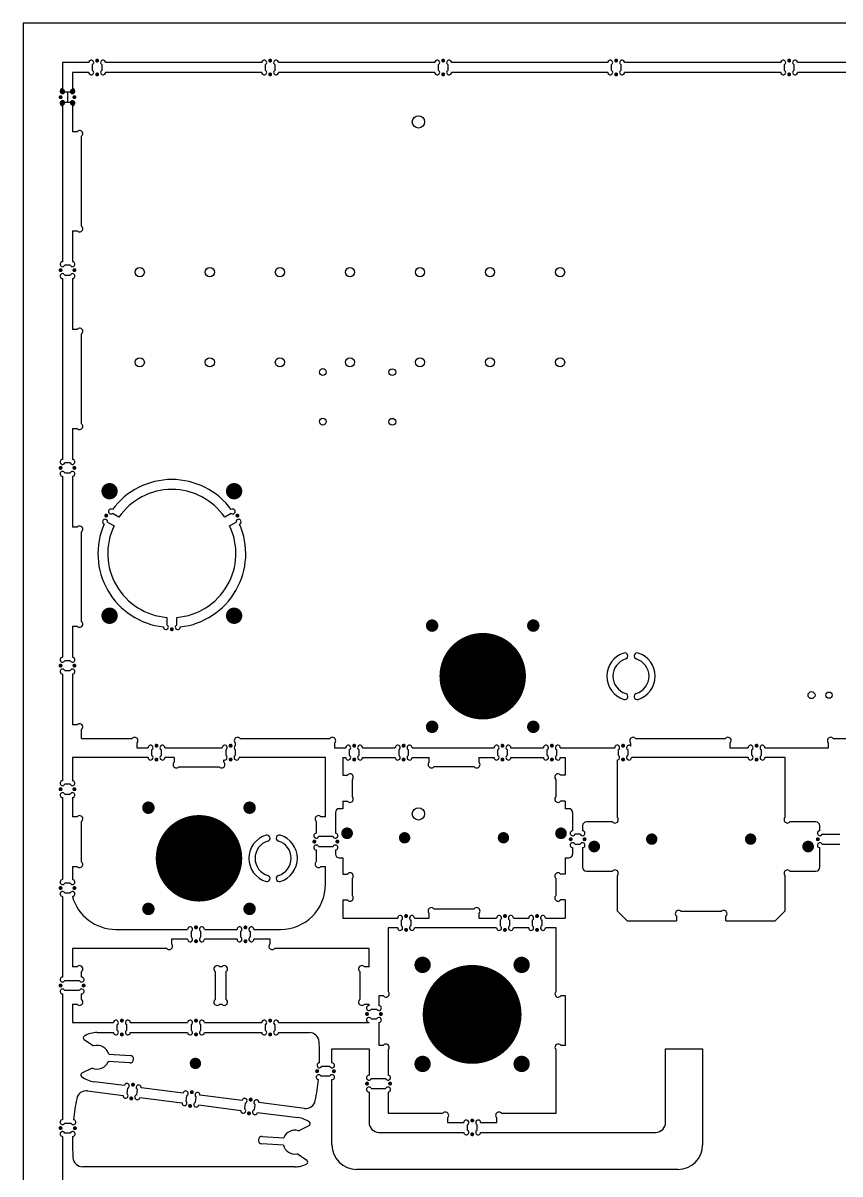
# Model space of a CAD drawing. Extents: x 0 to 18, y 0 to 24.
# Drawn here: x 0 to 8.26, y 12.36 to 24 of the extents above; entities that cross this region are included whole.
import ezdxf

# ---------------------------------------------------------------- set-up
doc = ezdxf.new("R2010")
doc.units = 0
doc.layers.add('20', color=7, linetype='CONTINUOUS')

msp = doc.modelspace()

# ---------------------------------------------------------------- linework, layer by layer
at = {"layer": '20'}
for p, q in [((0, 24), (0, 0)), ((18, 24), (0, 24)), ((0.665, 23.6), (0.4, 23.6)), ((0.4, 23.6), (0.4, 23.335)), ((0.665, 23.6), (0.665, 23.6)), ((0.7, 23.577087), (0.7, 23.522913)), ((0.8, 23.522913), (0.8, 23.577087)), ((2.415, 23.6), (0.835, 23.6)), ((2.415, 23.6), (2.415, 23.6)), ((2.45, 23.577087), (2.45, 23.522913)), ((2.55, 23.522913), (2.55, 23.577087)), ((4.165, 23.6), (2.585, 23.6)), ((4.165, 23.6), (4.165, 23.6)), ((4.2, 23.577087), (4.2, 23.522913)), ((4.3, 23.522913), (4.3, 23.577087)), ((5.915, 23.6), (4.335, 23.6)), ((5.915, 23.6), (5.915, 23.6)), ((5.95, 23.577087), (5.95, 23.522913)), ((6.05, 23.522913), (6.05, 23.577087)), ((7.665, 23.6), (6.085, 23.6)), ((7.665, 23.6), (7.665, 23.6)), ((7.7, 23.577087), (7.7, 23.522913)), ((7.8, 23.522913), (7.8, 23.577087)), ((9.19, 23.6), (7.835, 23.6)), ((0.665, 23.5), (0.5, 23.5)), ((0.5, 23.5), (0.5, 23.335)), ((2.415, 23.5), (0.835, 23.5)), ((0.835, 23.5), (0.835, 23.5)), ((4.165, 23.5), (2.585, 23.5)), ((2.585, 23.5), (2.585, 23.5)), ((5.915, 23.5), (4.335, 23.5)), ((4.335, 23.5), (4.335, 23.5)), ((7.665, 23.5), (6.085, 23.5)), ((6.085, 23.5), (6.085, 23.5)), ((8.8, 23.5), (7.835, 23.5)), ((7.835, 23.5), (7.835, 23.5)), ((0.477087, 23.3), (0.422913, 23.3)), ((0.45, 23.3), (0.45, 23.2)), ((0.5, 23.335), (0.5, 23.335)), ((0.422913, 23.2), (0.477087, 23.2)), ((0.4, 23.165), (0.4, 23.165)), ((0.4, 23.165), (0.4, 21.585)), ((0.5, 23.165), (0.5, 22.901)), ((0.5465, 22.901), (0.5, 22.901)), ((0.593, 21.9455), (0.593, 22.8545)), ((0.5, 21.899), (0.5465, 21.899)), ((0.5, 21.899), (0.5, 21.585)), ((0.477087, 21.55), (0.422913, 21.55)), ((0.5, 21.585), (0.5, 21.585)), ((0.422913, 21.45), (0.477087, 21.45)), ((0.4, 21.415), (0.4, 21.415)), ((0.4, 21.415), (0.4, 19.585)), ((0.5, 21.415), (0.5, 20.901)), ((0.5465, 20.901), (0.5, 20.901)), ((0.593, 19.9455), (0.593, 20.8545)), ((0.5, 19.899), (0.5465, 19.899)), ((0.5, 19.899), (0.5, 19.585)), ((0.5, 19.585), (0.5, 19.585)), ((0.477087, 19.55), (0.422913, 19.55)), ((0.422913, 19.45), (0.477087, 19.45)), ((0.4, 19.415), (0.4, 19.415)), ((0.4, 19.415), (0.4, 17.585)), ((0.5, 19.415), (0.5, 18.901)), ((0.970863, 19.000631), (0.904518, 19.038935)), ((2.106285, 19.038935), (2.03994, 19.000631)), ((0.5465, 18.901), (0.5, 18.901)), ((0.854518, 18.952332), (0.920863, 18.914028)), ((2.08994, 18.914028), (2.156285, 18.952332)), ((2.08994, 18.914028), (2.08994, 18.914028)), ((0.593, 17.9455), (0.593, 18.8545)), ((1.455402, 17.98818), (1.455402, 17.911571)), ((1.555402, 17.911571), (1.555402, 17.98818)), ((0.5, 17.899), (0.5465, 17.899)), ((0.5, 17.899), (0.5, 17.585)), ((0.5, 17.585), (0.5, 17.585)), ((0.477087, 17.55), (0.422913, 17.55)), ((0.4, 17.415), (0.4, 17.415)), ((0.4, 17.415), (0.4, 16.335)), ((0.422913, 17.45), (0.477087, 17.45)), ((0.5, 17.415), (0.5, 16.901)), ((0.5465, 16.901), (0.5, 16.901)), ((0.593, 16.763), (0.593, 16.8545)), ((0.593, 16.763), (1.1045, 16.763)), ((1.151, 16.7165), (1.151, 16.67)), ((1.151, 16.67), (1.265, 16.67)), ((1.265, 16.67), (1.265, 16.67)), ((1.435, 16.67), (2.015, 16.67)), ((2.015, 16.67), (2.015, 16.67)), ((2.149, 16.69245), (2.149, 16.7165)), ((2.1955, 16.763), (3.1045, 16.763)), ((3.151, 16.7165), (3.151, 16.67)), ((3.151, 16.67), (3.265, 16.67)), ((3.265, 16.67), (3.265, 16.67)), ((3.435, 16.67), (3.765, 16.67)), ((3.765, 16.67), (3.765, 16.67)), ((3.935, 16.67), (4.765, 16.67)), ((4.765, 16.67), (4.765, 16.67)), ((4.935, 16.67), (5.265, 16.67)), ((5.265, 16.67), (5.265, 16.67)), ((5.435, 16.67), (5.985, 16.67)), ((5.985, 16.67), (5.985, 16.67)), ((6.149, 16.686248), (6.149, 16.7165)), ((6.1955, 16.763), (7.1045, 16.763)), ((7.151, 16.7165), (7.151, 16.67)), ((7.151, 16.67), (7.335, 16.67)), ((7.335, 16.67), (7.335, 16.67)), ((7.505, 16.67), (8.149, 16.67)), ((8.149, 16.67), (8.149, 16.7165)), ((8.1955, 16.763), (8.707, 16.763)), ((1.265, 16.57), (0.5, 16.57)), ((0.5, 16.57), (0.5, 16.335)), ((1.3, 16.647087), (1.3, 16.592913)), ((1.4, 16.592913), (1.4, 16.647087)), ((1.529, 16.57), (1.435, 16.57)), ((1.435, 16.57), (1.435, 16.57)), ((1.529, 16.57), (1.529, 16.5235)), ((2.031, 16.5235), (2.031, 16.546676)), ((2.05, 16.647087), (2.05, 16.592913)), ((2.15, 16.592913), (2.15, 16.647087)), ((3.06, 16.57), (2.185, 16.57)), ((2.185, 16.57), (2.185, 16.57)), ((3.06, 15.971), (3.06, 16.57)), ((3.235, 16.57), (3.235, 16.3915)), ((3.235, 16.57), (3.265, 16.57)), ((3.3, 16.647087), (3.3, 16.592913)), ((3.4, 16.592913), (3.4, 16.647087)), ((3.435, 16.57), (3.435, 16.57)), ((3.435, 16.57), (3.765, 16.57)), ((3.8, 16.647087), (3.8, 16.592913)), ((3.9, 16.592913), (3.9, 16.647087)), ((3.935, 16.57), (3.935, 16.57)), ((3.935, 16.57), (4.109, 16.57)), ((4.109, 16.5235), (4.109, 16.57)), ((4.611, 16.57), (4.611, 16.5235)), ((4.611, 16.57), (4.765, 16.57)), ((4.8, 16.647087), (4.8, 16.592913)), ((4.9, 16.592913), (4.9, 16.647087)), ((4.935, 16.57), (4.935, 16.57)), ((4.935, 16.57), (5.265, 16.57)), ((5.3, 16.647087), (5.3, 16.592913)), ((5.4, 16.592913), (5.4, 16.647087)), ((5.435, 16.57), (5.435, 16.57)), ((5.435, 16.57), (5.485, 16.57)), ((5.485, 16.57), (5.485, 16.3915)), ((6.01, 16.545), (6.01, 15.9655)), ((6.02, 16.647087), (6.02, 16.592913)), ((6.12, 16.592913), (6.12, 16.647087)), ((7.335, 16.57), (6.155, 16.57)), ((6.155, 16.57), (6.155, 16.57)), ((7.37, 16.647087), (7.37, 16.592913)), ((7.47, 16.592913), (7.47, 16.647087)), ((7.71, 16.57), (7.505, 16.57)), ((7.505, 16.57), (7.505, 16.57)), ((7.71, 15.9655), (7.71, 16.57)), ((1.5755, 16.477), (1.9845, 16.477)), ((4.5645, 16.477), (4.1555, 16.477)), ((0.477087, 16.3), (0.422913, 16.3)), ((0.5, 16.335), (0.5, 16.335)), ((3.235, 16.3915), (3.281751, 16.3915)), ((3.328, 16.345251), (3.328, 16.175749)), ((5.392, 16.175749), (5.392, 16.345251)), ((5.485, 16.3915), (5.438249, 16.3915)), ((0.422913, 16.2), (0.477087, 16.2)), ((0.4, 16.165), (0.4, 16.165)), ((0.4, 16.165), (0.4, 15.335)), ((0.5, 16.165), (0.5, 15.971)), ((3.235, 16.1295), (3.235, 16.053)), ((3.235, 16.1295), (3.281751, 16.1295)), ((5.485, 16.1295), (5.438249, 16.1295)), ((5.485, 16.1295), (5.485, 16.053)), ((0.5465, 15.971), (0.5, 15.971)), ((3.06, 15.971), (3.0135, 15.971)), ((3.16, 16.01363), (3.16, 15.805)), ((3.235, 16.053), (3.19937, 16.053)), ((5.52063, 16.053), (5.485, 16.053)), ((5.56, 16.01363), (5.56, 15.829)), ((0.593, 15.5155), (0.593, 15.9245)), ((2.967, 15.9245), (2.967, 15.805)), ((5.66, 15.87963), (5.66, 15.829)), ((5.9635, 15.919), (5.69937, 15.919)), ((8.02063, 15.919), (7.7565, 15.919)), ((8.06, 15.829), (8.06, 15.87963)), ((3.137087, 15.77), (2.989913, 15.77)), ((3.16, 15.805), (3.16, 15.805)), ((5.637087, 15.794), (5.582913, 15.794)), ((5.66, 15.829), (5.66, 15.829)), ((8.082913, 15.794), (8.264087, 15.794)), ((2.967, 15.635), (2.967, 15.635)), ((2.967, 15.635), (2.967, 15.5155)), ((2.989913, 15.67), (3.137087, 15.67)), ((3.16, 15.635), (3.16, 15.59437)), ((5.56, 15.659), (5.56, 15.659)), ((5.56, 15.659), (5.56, 15.59437)), ((5.582913, 15.694), (5.637087, 15.694)), ((5.66, 15.659), (5.66, 15.46037)), ((8.06, 15.46037), (8.06, 15.659)), ((8.06, 15.659), (8.06, 15.659)), ((8.082913, 15.694), (8.264087, 15.694)), ((3.19937, 15.555), (3.235, 15.555)), ((3.235, 15.555), (3.235, 15.3915)), ((5.485, 15.555), (5.52063, 15.555)), ((5.485, 15.555), (5.485, 15.3915)), ((0.5, 15.469), (0.5465, 15.469)), ((0.5, 15.469), (0.5, 15.335)), ((3.0135, 15.469), (3.06, 15.469)), ((3.06, 15.287), (3.06, 15.469)), ((3.235, 15.3915), (3.281751, 15.3915)), ((5.485, 15.3915), (5.438249, 15.3915)), ((5.69937, 15.421), (5.9635, 15.421)), ((6.01, 15.3745), (6.01, 15.02)), ((7.71, 15.02), (7.71, 15.3745)), ((7.7565, 15.421), (8.02063, 15.421)), ((0.477087, 15.3), (0.422913, 15.3)), ((0.5, 15.335), (0.5, 15.335)), ((3.328, 15.345251), (3.328, 15.175749)), ((5.392, 15.175749), (5.392, 15.345251)), ((0.4, 15.165), (0.4, 15.165)), ((0.4, 15.165), (0.4, 14.349)), ((0.422913, 15.2), (0.477087, 15.2)), ((3.235, 15.1295), (3.235, 14.947)), ((3.235, 15.1295), (3.281751, 15.1295)), ((4.1555, 15.04), (4.5645, 15.04)), ((5.485, 15.1295), (5.438249, 15.1295)), ((5.485, 15.1295), (5.485, 14.947)), ((6.01, 15.02), (6.11, 14.92)), ((7.61, 14.92), (7.71, 15.02)), ((3.235, 14.947), (3.79, 14.947)), ((3.79, 14.947), (3.79, 14.947)), ((3.825, 14.924087), (3.825, 14.869913)), ((3.925, 14.869913), (3.925, 14.924087)), ((3.96, 14.947), (4.109, 14.947)), ((4.109, 14.947), (4.109, 14.9935)), ((4.611, 14.9935), (4.611, 14.947)), ((4.611, 14.947), (4.79, 14.947)), ((4.79, 14.947), (4.79, 14.947)), ((4.825, 14.924087), (4.825, 14.869913)), ((4.925, 14.869913), (4.925, 14.924087)), ((4.96, 14.947), (5.115, 14.947)), ((5.115, 14.947), (5.115, 14.947)), ((5.15, 14.924087), (5.15, 14.869913)), ((5.25, 14.869913), (5.25, 14.924087)), ((5.285, 14.947), (5.485, 14.947)), ((6.11, 14.92), (6.61, 14.92)), ((6.61, 14.9665), (6.61, 14.92)), ((7.0635, 15.013), (6.6565, 15.013)), ((7.11, 14.92), (7.11, 14.9665)), ((7.11, 14.92), (7.61, 14.92)), ((0.938339, 14.832), (1.665, 14.832)), ((1.665, 14.832), (1.665, 14.832)), ((1.7, 14.809087), (1.7, 14.754913)), ((1.8, 14.754913), (1.8, 14.809087)), ((1.835, 14.832), (2.165, 14.832)), ((2.165, 14.832), (2.165, 14.832)), ((2.2, 14.809087), (2.2, 14.754913)), ((2.3, 14.754913), (2.3, 14.809087)), ((2.335, 14.832), (2.605, 14.832)), ((3.693, 14.847), (3.693, 14.205)), ((3.79, 14.847), (3.693, 14.847)), ((4.79, 14.847), (3.96, 14.847)), ((3.96, 14.847), (3.96, 14.847)), ((5.115, 14.847), (4.96, 14.847)), ((4.96, 14.847), (4.96, 14.847)), ((5.393, 14.847), (5.285, 14.847)), ((5.285, 14.847), (5.285, 14.847)), ((5.393, 14.205), (5.393, 14.847)), ((1.501, 14.732), (1.501, 14.6855)), ((1.665, 14.732), (1.501, 14.732)), ((2.165, 14.732), (1.835, 14.732)), ((1.835, 14.732), (1.835, 14.732)), ((2.499, 14.732), (2.335, 14.732)), ((2.335, 14.732), (2.335, 14.732)), ((2.499, 14.6855), (2.499, 14.732)), ((0.5, 14.639), (0.5, 14.452)), ((1.4545, 14.639), (0.5, 14.639)), ((3.5, 14.639), (2.5455, 14.639)), ((3.5, 14.452), (3.5, 14.639)), ((0.546751, 14.452), (0.5, 14.452)), ((2.010251, 14.452), (1.989749, 14.452)), ((3.5, 14.452), (3.453249, 14.452)), ((0.593, 14.349), (0.593, 14.405751)), ((0.593, 14.349), (0.593, 14.349)), ((1.9435, 14.405751), (1.9435, 14.122249)), ((2.0565, 14.122249), (2.0565, 14.405751)), ((3.407, 14.405751), (3.407, 14.122249)), ((0.422913, 14.314), (0.570087, 14.314)), ((0.570087, 14.214), (0.422913, 14.214)), ((0.4, 14.179), (0.4, 14.179)), ((0.4, 14.179), (0.4, 12.907141)), ((0.593, 14.122249), (0.593, 14.179)), ((3.6, 14.1585), (3.6, 14.061)), ((3.6465, 14.1585), (3.6, 14.1585)), ((5.486, 14.1585), (5.4395, 14.1585)), ((5.486, 13.6605), (5.486, 14.1585)), ((0.5, 14.076), (0.5, 13.889)), ((0.5, 14.076), (0.546751, 14.076)), ((1.989749, 14.076), (2.010251, 14.076)), ((3.453249, 14.076), (3.5, 14.076)), ((3.5, 14.061), (3.5, 14.076)), ((3.522913, 14.026), (3.577087, 14.026)), ((3.6, 14.061), (3.6, 14.061)), ((0.5, 13.889), (0.915, 13.889)), ((0.915, 13.889), (0.915, 13.889)), ((0.95, 13.866087), (0.95, 13.811913)), ((1.05, 13.811913), (1.05, 13.866087)), ((1.085, 13.889), (1.665, 13.889)), ((1.665, 13.889), (1.665, 13.889)), ((1.7, 13.866087), (1.7, 13.811913)), ((1.8, 13.811913), (1.8, 13.866087)), ((1.835, 13.889), (2.415, 13.889)), ((2.415, 13.889), (2.415, 13.889)), ((2.45, 13.866087), (2.45, 13.811913)), ((2.55, 13.811913), (2.55, 13.866087)), ((2.585, 13.889), (3.5, 13.889)), ((3.5, 13.889), (3.5, 13.891)), ((3.5, 13.891), (3.5, 13.891)), ((3.522913, 13.926), (3.577087, 13.926)), ((3.6, 13.891), (3.6, 13.6605)), ((0.75, 13.789), (0.915, 13.789)), ((1.085, 13.789), (1.085, 13.789)), ((1.085, 13.789), (1.665, 13.789)), ((1.835, 13.789), (1.835, 13.789)), ((1.835, 13.789), (2.415, 13.789)), ((2.585, 13.789), (2.585, 13.789)), ((2.585, 13.789), (2.894761, 13.789)), ((0.61755, 13.717711), (0.713574, 13.653863)), ((3.125, 13.481913), (3.125, 13.622)), ((3.125, 13.622), (3.5, 13.622)), ((3.5, 13.622), (3.5, 13.357)), ((3.6, 13.6605), (3.6465, 13.6605)), ((5.4395, 13.6605), (5.486, 13.6605)), ((6.5, 12.879), (6.5, 13.622)), ((6.5, 13.622), (6.875, 13.622)), ((6.875, 13.622), (6.875, 12.654)), ((0.866656, 13.569193), (1.083971, 13.555443)), ((3.693, 13.614), (3.693, 13.357)), ((5.393, 12.972), (5.393, 13.614)), ((0.699387, 13.429645), (0.59608, 13.378409)), ((1.079235, 13.480592), (0.86192, 13.494343)), ((3.021415, 13.446913), (3.102087, 13.446913)), ((3.125, 13.481913), (3.125, 13.481913)), ((1.025779, 13.251949), (0.718488, 13.290994)), ((3.102087, 13.346913), (3.013819, 13.346913)), ((3.125, 12.654), (3.125, 13.311913)), ((3.522913, 13.322), (3.670087, 13.322)), ((3.693, 13.357), (3.693, 13.357)), ((0.653857, 13.198402), (1.013174, 13.152747)), ((1.025779, 13.251949), (1.025779, 13.251949)), ((1.057611, 13.224807), (1.050783, 13.171065)), ((1.149985, 13.158461), (1.156814, 13.212203)), ((1.620993, 13.176321), (1.194423, 13.230521)), ((3.5, 13.187), (3.5, 13.187)), ((3.5, 13.187), (3.5, 12.879)), ((3.522913, 13.222), (3.670087, 13.222)), ((3.693, 13.187), (3.693, 12.972)), ((1.181818, 13.131319), (1.181818, 13.131319)), ((1.181818, 13.131319), (1.608388, 13.077118)), ((1.652826, 13.149179), (1.645997, 13.095437)), ((1.7452, 13.082832), (1.752028, 13.136574)), ((1.777032, 13.05569), (1.777032, 13.05569)), ((1.777032, 13.05569), (2.203603, 13.00149)), ((2.216207, 13.100692), (1.789637, 13.154892)), ((2.24804, 13.07355), (2.241212, 13.019808)), ((2.340414, 13.007203), (2.347243, 13.060946)), ((2.846143, 13.020652), (2.384852, 13.079264)), ((2.372247, 12.980062), (2.372247, 12.980062)), ((2.372247, 12.980062), (2.781512, 12.92806)), ((3.693, 12.972), (4.2475, 12.972)), ((4.294, 12.9255), (4.294, 12.879)), ((4.792, 12.879), (4.792, 12.9255)), ((4.8385, 12.972), (5.393, 12.972)), ((0.422913, 12.872141), (0.486181, 12.872141)), ((2.786285, 12.794961), (2.893904, 12.848336)), ((4.294, 12.879), (4.459, 12.879)), ((4.459, 12.879), (4.459, 12.879)), ((4.494, 12.856087), (4.494, 12.801913)), ((4.594, 12.801913), (4.594, 12.856087)), ((4.629, 12.879), (4.792, 12.879)), ((0.4, 12.737141), (0.4, 12.737141)), ((0.4, 12.737141), (0.4, 11.629)), ((0.478585, 12.772141), (0.422913, 12.772141)), ((2.420765, 12.738462), (2.63808, 12.724711)), ((3.6, 12.779), (4.459, 12.779)), ((4.629, 12.779), (4.629, 12.779)), ((4.629, 12.779), (6.4, 12.779)), ((2.633344, 12.649861), (2.416029, 12.663611)), ((2.871545, 12.494976), (2.771511, 12.56149)), ((2.75, 12.430054), (0.605239, 12.430054)), ((6.625, 12.404), (3.375, 12.404))]:
    msp.add_line(p, q, dxfattribs=at)
for points, const_width in [([(0.75, 23.61, 1), (0.75, 23.63, 1), (0.75, 23.61)], 0.02), ([(2.5, 23.61, 1), (2.5, 23.63, 1), (2.5, 23.61)], 0.02), ([(4.25, 23.61, 1), (4.25, 23.63, 1), (4.25, 23.61)], 0.02), ([(6, 23.61, 1), (6, 23.63, 1), (6, 23.61)], 0.02), ([(7.75, 23.61, 1), (7.75, 23.63, 1), (7.75, 23.61)], 0.02), ([(0.75, 23.47, 1), (0.75, 23.49, 1), (0.75, 23.47)], 0.02), ([(2.5, 23.47, 1), (2.5, 23.49, 1), (2.5, 23.47)], 0.02), ([(4.25, 23.47, 1), (4.25, 23.49, 1), (4.25, 23.47)], 0.02), ([(6, 23.47, 1), (6, 23.49, 1), (6, 23.47)], 0.02), ([(7.75, 23.47, 1), (7.75, 23.49, 1), (7.75, 23.47)], 0.02), ([(0.4, 23.2975, 1), (0.4, 23.3225, 1), (0.4, 23.2975)], 0.025), ([(0.5, 23.2975, 1), (0.5, 23.3225, 1), (0.5, 23.2975)], 0.025), ([(0.38, 23.24, 1), (0.38, 23.26, 1), (0.38, 23.24)], 0.02), ([(0.38, 23.24, 1), (0.38, 23.26, 1), (0.38, 23.24)], 0.02), ([(0.4, 23.1775, 1), (0.4, 23.2025, 1), (0.4, 23.1775)], 0.025), ([(0.5, 23.1775, 1), (0.5, 23.2025, 1), (0.5, 23.1775)], 0.025), ([(0.52, 23.24, 1), (0.52, 23.26, 1), (0.52, 23.24)], 0.02), ([(0.52, 23.24, 1), (0.52, 23.26, 1), (0.52, 23.24)], 0.02), ([(0.38, 21.49, 1), (0.38, 21.51, 1), (0.38, 21.49)], 0.02), ([(0.52, 21.49, 1), (0.52, 21.51, 1), (0.52, 21.49)], 0.02), ([(0.38, 19.49, 1), (0.38, 19.51, 1), (0.38, 19.49)], 0.02), ([(0.52, 19.49, 1), (0.52, 19.51, 1), (0.52, 19.49)], 0.02), ([(0.87548, 19.222862, 1), (0.87548, 19.305539, 1), (0.87548, 19.222862)], 0.082677), ([(2.135323, 19.222862, 1), (2.135323, 19.305539, 1), (2.135323, 19.222862)], 0.082677), ([(0.841716, 19.007459, 1), (0.841716, 19.027459, 1), (0.841716, 19.007459)], 0.02), ([(2.169087, 19.007459, 1), (2.169087, 19.027459, 1), (2.169087, 19.007459)], 0.02), ([(0.87548, 17.96302, 1), (0.87548, 18.045697, 1), (0.87548, 17.96302)], 0.082677), ([(2.135323, 17.96302, 1), (2.135323, 18.045697, 1), (2.135323, 17.96302)], 0.082677), ([(4.138189, 17.873118, 1), (4.138189, 17.93611, 1), (4.138189, 17.873118)], 0.062992), ([(5.161811, 17.873118, 1), (5.161811, 17.93611, 1), (5.161811, 17.873118)], 0.062992), ([(1.505402, 17.857921, 1), (1.505402, 17.877921, 1), (1.505402, 17.857921)], 0.02), ([(4.65, 17.174053, 1), (4.65, 17.611553, 1), (4.65, 17.174053)], 0.4375), ([(0.38, 17.49, 1), (0.38, 17.51, 1), (0.38, 17.49)], 0.02), ([(0.52, 17.49, 1), (0.52, 17.51, 1), (0.52, 17.49)], 0.02), ([(4.138189, 16.849496, 1), (4.138189, 16.912488, 1), (4.138189, 16.849496)], 0.062992), ([(5.161811, 16.849496, 1), (5.161811, 16.912488, 1), (5.161811, 16.849496)], 0.062992), ([(1.35, 16.68, 1), (1.35, 16.7, 1), (1.35, 16.68)], 0.02), ([(2.1, 16.68, 1), (2.1, 16.7, 1), (2.1, 16.68)], 0.02), ([(3.35, 16.68, 1), (3.35, 16.7, 1), (3.35, 16.68)], 0.02), ([(3.85, 16.68, 1), (3.85, 16.7, 1), (3.85, 16.68)], 0.02), ([(4.85, 16.68, 1), (4.85, 16.7, 1), (4.85, 16.68)], 0.02), ([(5.35, 16.68, 1), (5.35, 16.7, 1), (5.35, 16.68)], 0.02), ([(6.07, 16.68, 1), (6.07, 16.7, 1), (6.07, 16.68)], 0.02), ([(7.42, 16.68, 1), (7.42, 16.7, 1), (7.42, 16.68)], 0.02), ([(1.35, 16.54, 1), (1.35, 16.56, 1), (1.35, 16.54)], 0.02), ([(2.1, 16.54, 1), (2.1, 16.56, 1), (2.1, 16.54)], 0.02), ([(3.35, 16.54, 1), (3.35, 16.56, 1), (3.35, 16.54)], 0.02), ([(3.85, 16.54, 1), (3.85, 16.56, 1), (3.85, 16.54)], 0.02), ([(4.85, 16.54, 1), (4.85, 16.56, 1), (4.85, 16.54)], 0.02), ([(5.35, 16.54, 1), (5.35, 16.56, 1), (5.35, 16.54)], 0.02), ([(6.07, 16.54, 1), (6.07, 16.56, 1), (6.07, 16.54)], 0.02), ([(7.42, 16.54, 1), (7.42, 16.56, 1), (7.42, 16.54)], 0.02), ([(0.38, 16.24, 1), (0.38, 16.26, 1), (0.38, 16.24)], 0.02), ([(0.52, 16.24, 1), (0.52, 16.26, 1), (0.52, 16.24)], 0.02), ([(1.268189, 16.031291, 1), (1.268189, 16.094283, 1), (1.268189, 16.031291)], 0.062992), ([(2.291811, 16.031291, 1), (2.291811, 16.094283, 1), (2.291811, 16.031291)], 0.062992), ([(1.78, 15.332226, 1), (1.78, 15.769726, 1), (1.78, 15.332226)], 0.4375), ([(3.278, 15.774472, 1), (3.278, 15.833528, 1), (3.278, 15.774472)], 0.059055), ([(5.442, 15.774472, 1), (5.442, 15.833528, 1), (5.442, 15.774472)], 0.059055), ([(2.947, 15.71, 1), (2.947, 15.73, 1), (2.947, 15.71)], 0.02), ([(3.18, 15.71, 1), (3.18, 15.73, 1), (3.18, 15.71)], 0.02), ([(3.86, 15.72975, 1), (3.86, 15.78725, 1), (3.86, 15.72975)], 0.0575), ([(4.86, 15.72975, 1), (4.86, 15.78725, 1), (4.86, 15.72975)], 0.0575), ([(5.54, 15.734, 1), (5.54, 15.754, 1), (5.54, 15.734)], 0.02), ([(5.68, 15.734, 1), (5.68, 15.754, 1), (5.68, 15.734)], 0.02), ([(5.778, 15.640472, 1), (5.778, 15.699528, 1), (5.778, 15.640472)], 0.059055), ([(6.36, 15.71625, 1), (6.36, 15.77375, 1), (6.36, 15.71625)], 0.0575), ([(7.36, 15.71625, 1), (7.36, 15.77375, 1), (7.36, 15.71625)], 0.0575), ([(7.942, 15.640472, 1), (7.942, 15.699528, 1), (7.942, 15.640472)], 0.059055), ([(8.04, 15.734, 1), (8.04, 15.754, 1), (8.04, 15.734)], 0.02), ([(0.38, 15.24, 1), (0.38, 15.26, 1), (0.38, 15.24)], 0.02), ([(0.52, 15.24, 1), (0.52, 15.26, 1), (0.52, 15.24)], 0.02), ([(1.268189, 15.007669, 1), (1.268189, 15.070661, 1), (1.268189, 15.007669)], 0.062992), ([(2.291811, 15.007669, 1), (2.291811, 15.070661, 1), (2.291811, 15.007669)], 0.062992), ([(3.875, 14.957, 1), (3.875, 14.977, 1), (3.875, 14.957)], 0.02), ([(4.875, 14.957, 1), (4.875, 14.977, 1), (4.875, 14.957)], 0.02), ([(5.2, 14.957, 1), (5.2, 14.977, 1), (5.2, 14.957)], 0.02), ([(1.75, 14.842, 1), (1.75, 14.862, 1), (1.75, 14.842)], 0.02), ([(2.25, 14.842, 1), (2.25, 14.862, 1), (2.25, 14.842)], 0.02), ([(3.875, 14.817, 1), (3.875, 14.837, 1), (3.875, 14.817)], 0.02), ([(4.875, 14.817, 1), (4.875, 14.837, 1), (4.875, 14.817)], 0.02), ([(5.2, 14.817, 1), (5.2, 14.837, 1), (5.2, 14.817)], 0.02), ([(1.75, 14.702, 1), (1.75, 14.722, 1), (1.75, 14.702)], 0.02), ([(2.25, 14.702, 1), (2.25, 14.722, 1), (2.25, 14.702)], 0.02), ([(4.042015, 14.431646, 1), (4.042015, 14.514324, 1), (4.042015, 14.431646)], 0.082677), ([(5.043985, 14.431646, 1), (5.043985, 14.514324, 1), (5.043985, 14.431646)], 0.082677), ([(4.543, 13.722, 1), (4.543, 14.222, 1), (4.543, 13.722)], 0.5), ([(0.38, 14.254, 1), (0.38, 14.274, 1), (0.38, 14.254)], 0.02), ([(0.613, 14.254, 1), (0.613, 14.274, 1), (0.613, 14.254)], 0.02), ([(3.48, 13.966, 1), (3.48, 13.986, 1), (3.48, 13.966)], 0.02), ([(3.62, 13.966, 1), (3.62, 13.986, 1), (3.62, 13.966)], 0.02), ([(1, 13.899, 1), (1, 13.919, 1), (1, 13.899)], 0.02), ([(1.75, 13.899, 1), (1.75, 13.919, 1), (1.75, 13.899)], 0.02), ([(2.5, 13.899, 1), (2.5, 13.919, 1), (2.5, 13.899)], 0.02), ([(1, 13.759, 1), (1, 13.779, 1), (1, 13.759)], 0.02), ([(1.75, 13.759, 1), (1.75, 13.779, 1), (1.75, 13.759)], 0.02), ([(2.5, 13.759, 1), (2.5, 13.779, 1), (2.5, 13.759)], 0.02), ([(1.74402, 13.447352, 1), (1.74402, 13.504852, 1), (1.74402, 13.447352)], 0.0575), ([(4.042015, 13.429676, 1), (4.042015, 13.512354, 1), (4.042015, 13.429676)], 0.082677), ([(5.043985, 13.429676, 1), (5.043985, 13.512354, 1), (5.043985, 13.429676)], 0.082677), ([(2.97499, 13.388176, 1), (2.97499, 13.408176, 1), (2.97499, 13.388176)], 0.02), ([(3.145, 13.386913, 1), (3.145, 13.406913, 1), (3.145, 13.386913)], 0.02), ([(1.112622, 13.251076, 1), (1.112622, 13.271076, 1), (1.112622, 13.251076)], 0.02), ([(3.48, 13.262, 1), (3.48, 13.282, 1), (3.48, 13.262)], 0.02), ([(3.713, 13.262, 1), (3.713, 13.282, 1), (3.713, 13.262)], 0.02), ([(1.707836, 13.175447, 1), (1.707836, 13.195447, 1), (1.707836, 13.175447)], 0.02), ([(1.094975, 13.112193, 1), (1.094975, 13.132193, 1), (1.094975, 13.112193)], 0.02), ([(1.690189, 13.036564, 1), (1.690189, 13.056564, 1), (1.690189, 13.036564)], 0.02), ([(2.30305, 13.099819, 1), (2.30305, 13.119819, 1), (2.30305, 13.099819)], 0.02), ([(2.285404, 12.960935, 1), (2.285404, 12.980935, 1), (2.285404, 12.960935)], 0.02), ([(0.38, 12.812141, 1), (0.38, 12.832141, 1), (0.38, 12.812141)], 0.02), ([(0.52501, 12.810878, 1), (0.52501, 12.830878, 1), (0.52501, 12.810878)], 0.02), ([(4.544, 12.889, 1), (4.544, 12.909, 1), (4.544, 12.889)], 0.02), ([(4.544, 12.749, 1), (4.544, 12.769, 1), (4.544, 12.749)], 0.02)]:
    msp.add_lwpolyline(points, format="xyb", dxfattribs=dict(at, const_width=const_width))
for centre, radius in [((4, 23), 0.0625), ((1.181102, 21.480079), 0.04626), ((1.889764, 21.480079), 0.04626), ((2.598425, 21.480079), 0.04626), ((3.307087, 21.480079), 0.04626), ((4.015748, 21.480079), 0.04626), ((4.724409, 21.480079), 0.04626), ((5.433071, 21.479685), 0.04626), ((1.181102, 20.568661), 0.04626), ((1.889764, 20.568661), 0.04626), ((2.598425, 20.568661), 0.04626), ((3.307087, 20.568661), 0.04626), ((4.015748, 20.568661), 0.04626), ((4.724409, 20.568661), 0.04626), ((5.433071, 20.568268), 0.04626), ((3.032559, 20.469331), 0.034449), ((3.735354, 20.468189), 0.034449), ((3.032559, 19.967756), 0.034449), ((3.735354, 19.966614), 0.034449), ((7.976142, 17.20126), 0.035433), ((8.153307, 17.20126), 0.031496), ((4, 16), 0.0625)]:
    msp.add_circle(centre, radius, dxfattribs=at)
for centre, radius, start, end in [((0.69, 23.6), 0.025, 293.578049, 179.999997), ((0.69, 23.5), 0.025, 180.000011, 66.421846), ((0.81, 23.6), 0.025, 0.000011, 246.421846), ((0.81, 23.5), 0.025, 113.578049, 359.999997), ((2.44, 23.6), 0.025, 293.578049, 179.999997), ((2.44, 23.5), 0.025, 180.000011, 66.421846), ((2.56, 23.6), 0.025, 0.000011, 246.421846), ((2.56, 23.5), 0.025, 113.578049, 359.999997), ((4.19, 23.6), 0.025, 293.578049, 179.999997), ((4.19, 23.5), 0.025, 180.000011, 66.421846), ((4.31, 23.6), 0.025, 0.000011, 246.421846), ((4.31, 23.5), 0.025, 113.578049, 359.999997), ((5.94, 23.6), 0.025, 293.578049, 179.999997), ((5.94, 23.5), 0.025, 180.000011, 66.421846), ((6.06, 23.6), 0.025, 0.000011, 246.421846), ((6.06, 23.5), 0.025, 113.578049, 359.999997), ((7.69, 23.6), 0.025, 293.578049, 179.999997), ((7.69, 23.5), 0.025, 180.000011, 66.421846), ((7.81, 23.6), 0.025, 0.000011, 246.421846), ((7.81, 23.5), 0.025, 113.578049, 359.999997), ((0.4, 23.31), 0.025, 90.000011, 336.421846), ((0.5, 23.31), 0.025, 203.578049, 89.999997), ((0.4, 23.19), 0.025, 23.578049, 269.999997), ((0.5, 23.19), 0.025, 270.000011, 156.421846), ((0.571734, 22.879734), 0.033, 310.121959, 139.878041), ((0.571734, 21.920266), 0.033, 220.121959, 49.878041), ((0.4, 21.56), 0.025, 90.000011, 336.421846), ((0.5, 21.56), 0.025, 203.578049, 89.999997), ((0.4, 21.44), 0.025, 23.578049, 269.999997), ((0.5, 21.44), 0.025, 270.000011, 156.421846), ((0.571734, 20.879734), 0.033, 310.121959, 139.878041), ((0.571734, 19.920266), 0.033, 220.121959, 49.878041), ((0.4, 19.56), 0.025, 90.000011, 336.421846), ((0.5, 19.56), 0.025, 203.578049, 89.999997), ((0.4, 19.44), 0.025, 23.578049, 269.999997), ((0.5, 19.44), 0.025, 270.000011, 156.421846), ((1.505402, 18.63428), 0.748031, 36.515643, 143.484357), ((1.505402, 18.63428), 0.648031, 34.42516, 145.57484), ((0.829675, 18.955129), 0.025, 353.577994, 245.557804), ((0.889675, 19.059052), 0.025, 54.441617, 306.421939), ((2.121129, 19.059052), 0.025, 233.578265, 125.558525), ((2.181128, 18.955129), 0.025, 294.442428, 186.422208), ((0.571734, 18.879734), 0.033, 310.121959, 139.878041), ((1.505402, 18.63428), 0.748032, 156.515625, 263.484375), ((1.505402, 18.63428), 0.648031, 154.425163, 265.574845), ((1.505402, 18.63428), 0.648031, 274.425153, 25.574841), ((1.505402, 18.63428), 0.748032, 276.515625, 23.484375), ((0.571734, 17.920266), 0.033, 220.121959, 49.878041), ((1.445402, 17.888658), 0.025, 174.442082, 66.421829), ((1.565402, 17.888658), 0.025, 113.577958, 5.557934), ((0.4, 17.56), 0.025, 90.000011, 336.421846), ((0.5, 17.56), 0.025, 203.578049, 89.999997), ((6.15, 17.392803), 0.245, 107.00154, 252.99846), ((6.0875, 17.597212), 0.03125, 287.001448, 107.001448), ((6.2125, 17.597212), 0.03125, 72.998552, 252.998552), ((6.15, 17.392803), 0.245, 287.00154, 72.99846), ((0.4, 17.44), 0.025, 23.578049, 269.999997), ((0.5, 17.44), 0.025, 270.000011, 156.421846), ((6.15, 17.392803), 0.1825, 107.001571, 252.998429), ((6.15, 17.392803), 0.1825, 287.001571, 72.998429), ((6.0875, 17.188395), 0.03125, 252.998552, 72.998552), ((6.2125, 17.188395), 0.03125, 107.001448, 287.001448), ((0.571734, 16.879734), 0.033, 310.121959, 139.878041), ((1.129734, 16.741734), 0.033, 310.121959, 139.878041), ((2.170266, 16.741734), 0.033, 40.121959, 229.878041), ((3.129734, 16.741734), 0.033, 310.121959, 139.878041), ((6.170266, 16.741734), 0.033, 40.121959, 229.878041), ((7.129734, 16.741734), 0.033, 310.121959, 139.878041), ((8.170266, 16.741734), 0.033, 40.121959, 229.878041), ((1.29, 16.67), 0.025, 293.578049, 179.999997), ((1.41, 16.67), 0.025, 0.000011, 246.421846), ((2.04, 16.67), 0.025, 293.578049, 179.999997), ((2.16, 16.67), 0.025, 116.103758, 246.421931), ((3.29, 16.67), 0.025, 293.578049, 179.999997), ((3.41, 16.67), 0.025, 0.000011, 246.421846), ((3.79, 16.67), 0.025, 293.578049, 179.999997), ((3.91, 16.67), 0.025, 0.000011, 246.421846), ((4.79, 16.67), 0.025, 293.578049, 179.999997), ((4.91, 16.67), 0.025, 0.000011, 246.421846), ((5.29, 16.67), 0.025, 293.578049, 179.999997), ((5.41, 16.67), 0.025, 0.000011, 246.421846), ((6.01, 16.67), 0.025, 293.578049, 179.999997), ((6.13, 16.67), 0.025, 40.535722, 246.422093), ((7.36, 16.67), 0.025, 293.578049, 179.999997), ((7.48, 16.67), 0.025, 0.000011, 246.421846), ((1.29, 16.57), 0.025, 180.000011, 66.421846), ((1.41, 16.57), 0.025, 113.578049, 359.999997), ((2.04, 16.57), 0.025, 248.899611, 66.421869), ((2.16, 16.57), 0.025, 113.578049, 359.999997), ((3.29, 16.57), 0.025, 180.000011, 66.421846), ((3.41, 16.57), 0.025, 113.578049, 359.999997), ((3.79, 16.57), 0.025, 180.000011, 66.421846), ((3.91, 16.57), 0.025, 113.578049, 359.999997), ((4.79, 16.57), 0.025, 180.000011, 66.421846), ((4.91, 16.57), 0.025, 113.578049, 359.999997), ((5.29, 16.57), 0.025, 180.000011, 66.421846), ((5.41, 16.57), 0.025, 113.578049, 359.999997), ((6.01, 16.57), 0.025, 269.999997, 66.421832), ((6.13, 16.57), 0.025, 113.578049, 359.999997), ((7.36, 16.57), 0.025, 180.000011, 66.421846), ((7.48, 16.57), 0.025, 113.578049, 359.999997), ((1.550266, 16.498266), 0.033, 130.121959, 319.878041), ((2.009734, 16.498266), 0.033, 220.121959, 49.878041), ((4.130266, 16.498266), 0.033, 130.121959, 319.878041), ((4.589734, 16.498266), 0.033, 220.121959, 49.878041), ((0.4, 16.31), 0.025, 90.000011, 336.421846), ((0.5, 16.31), 0.025, 203.578049, 89.999997), ((3.308, 16.3715), 0.033, 307.305243, 142.694757), ((5.412, 16.3715), 0.033, 37.305243, 232.694757), ((0.4, 16.19), 0.025, 23.578049, 269.999997), ((0.5, 16.19), 0.025, 270.000011, 156.421846), ((3.308, 16.1495), 0.033, 217.305243, 52.694757), ((5.412, 16.1495), 0.033, 127.305243, 322.694757), ((0.571734, 15.949734), 0.033, 310.121959, 139.878041), ((2.988266, 15.949734), 0.033, 40.121959, 229.878041), ((3.19937, 16.01363), 0.03937, 90, 180), ((5.52063, 16.01363), 0.03937, 0, 90), ((5.988734, 15.940266), 0.033, 220.121959, 49.878041), ((7.731266, 15.940266), 0.033, 130.121959, 319.878041), ((5.69937, 15.87963), 0.03937, 90, 180), ((8.02063, 15.87963), 0.03937, 0, 90), ((2.53, 15.550976), 0.245, 107.00154, 252.99846), ((2.53, 15.550976), 0.1825, 107.001571, 252.998429), ((2.4675, 15.755385), 0.03125, 287.001448, 107.001448), ((2.5925, 15.755385), 0.03125, 72.998552, 252.998552), ((2.53, 15.550976), 0.1825, 287.001571, 72.998429), ((2.53, 15.550976), 0.245, 287.00154, 72.99846), ((2.967, 15.78), 0.025, 90.000011, 336.421846), ((3.16, 15.78), 0.025, 203.578049, 89.999997), ((5.56, 15.804), 0.025, 90.000011, 336.421846), ((5.66, 15.804), 0.025, 203.578049, 89.999997), ((8.06, 15.804), 0.025, 90.000011, 336.421846), ((2.967, 15.66), 0.025, 23.578049, 269.999997), ((3.16, 15.66), 0.025, 270.000011, 156.421846), ((5.56, 15.684), 0.025, 23.578049, 269.999997), ((5.66, 15.684), 0.025, 270.000011, 156.421846), ((8.06, 15.684), 0.025, 23.578049, 269.999997), ((0.571734, 15.490266), 0.033, 220.121959, 49.878041), ((2.988266, 15.490266), 0.033, 130.121959, 319.878041), ((3.19937, 15.59437), 0.03937, 180, 270), ((5.52063, 15.59437), 0.03937, 270, 0), ((2.4675, 15.346568), 0.03125, 252.998552, 72.998552), ((2.5925, 15.346568), 0.03125, 107.001448, 287.001448), ((3.308, 15.3715), 0.033, 307.305243, 142.694757), ((5.412, 15.3715), 0.033, 37.305243, 232.694757), ((5.69937, 15.46037), 0.03937, 180, 270), ((5.988734, 15.399734), 0.033, 310.121959, 139.878041), ((7.731266, 15.399734), 0.033, 40.121959, 229.878041), ((8.02063, 15.46037), 0.03937, 270, 0), ((0.4, 15.31), 0.025, 90.000011, 336.421846), ((0.5, 15.31), 0.025, 203.578049, 89.999997), ((2.605, 15.287), 0.455, 270, 0), ((0.4, 15.19), 0.025, 23.578049, 269.999997), ((0.5, 15.19), 0.025, 270.000011, 156.421846), ((0.938339, 15.287), 0.455, 195.553134, 270.000003), ((3.308, 15.1495), 0.033, 217.305243, 52.694757), ((5.412, 15.1495), 0.033, 127.305243, 322.694757), ((4.130266, 15.018734), 0.033, 40.121959, 229.878041), ((4.589734, 15.018734), 0.033, 310.121959, 139.878041), ((6.631266, 14.991734), 0.033, 40.121959, 229.878041), ((7.088734, 14.991734), 0.033, 310.121959, 139.878041), ((3.815, 14.947), 0.025, 293.578049, 179.999997), ((3.935, 14.947), 0.025, 0.000011, 246.421846), ((4.815, 14.947), 0.025, 293.578049, 179.999997), ((4.935, 14.947), 0.025, 0.000011, 246.421846), ((5.14, 14.947), 0.025, 293.578049, 179.999997), ((5.26, 14.947), 0.025, 0.000011, 246.421846), ((1.69, 14.832), 0.025, 293.578049, 179.999997), ((1.81, 14.832), 0.025, 0.000011, 246.421846), ((2.19, 14.832), 0.025, 293.578049, 179.999997), ((2.31, 14.832), 0.025, 0.000011, 246.421846), ((3.815, 14.847), 0.025, 180.000011, 66.421846), ((3.935, 14.847), 0.025, 113.578049, 359.999997), ((4.815, 14.847), 0.025, 180.000011, 66.421846), ((4.935, 14.847), 0.025, 113.578049, 359.999997), ((5.14, 14.847), 0.025, 180.000011, 66.421846), ((5.26, 14.847), 0.025, 113.578049, 359.999997), ((1.479734, 14.660266), 0.033, 220.121959, 49.878041), ((1.69, 14.732), 0.025, 180.000011, 66.421846), ((1.81, 14.732), 0.025, 113.578049, 359.999997), ((2.19, 14.732), 0.025, 180.000011, 66.421846), ((2.31, 14.732), 0.025, 113.578049, 359.999997), ((2.520266, 14.660266), 0.033, 130.121959, 319.878041), ((0.573, 14.432), 0.033, 307.305243, 142.694757), ((1.9635, 14.432), 0.033, 37.305243, 232.694757), ((2.0365, 14.432), 0.033, 307.305243, 142.694757), ((3.427, 14.432), 0.033, 37.305243, 232.694757), ((0.4, 14.324), 0.025, 90.000011, 336.421846), ((0.593, 14.324), 0.025, 203.578049, 89.999997), ((0.4, 14.204), 0.025, 23.578049, 269.999997), ((0.593, 14.204), 0.025, 270.000011, 156.421846), ((3.671734, 14.179766), 0.033, 220.121959, 49.878041), ((5.414266, 14.179766), 0.033, 130.121959, 319.878041), ((0.573, 14.096), 0.033, 217.305243, 52.694757), ((1.9635, 14.096), 0.033, 127.305243, 322.694757), ((2.0365, 14.096), 0.033, 217.305243, 52.694757), ((3.427, 14.096), 0.033, 127.305243, 322.694757), ((3.5, 14.036), 0.025, 90.000011, 336.421846), ((3.6, 14.036), 0.025, 203.578049, 89.999997), ((0.94, 13.889), 0.025, 293.578049, 179.999997), ((1.06, 13.889), 0.025, 0.000011, 246.421846), ((1.69, 13.889), 0.025, 293.578049, 179.999997), ((1.81, 13.889), 0.025, 0.000011, 246.421846), ((2.44, 13.889), 0.025, 293.578049, 179.999997), ((2.56, 13.889), 0.025, 0.000011, 246.421846), ((3.5, 13.916), 0.025, 23.578049, 269.999997), ((3.6, 13.916), 0.025, 270.000011, 156.421846), ((0.628623, 13.734366), 0.02, 121.851425, 236.379869), ((0.75, 13.539), 0.25, 89.999983, 121.851808), ((0.94, 13.789), 0.025, 180.000011, 66.421846), ((1.06, 13.789), 0.025, 113.578049, 359.999997), ((1.69, 13.789), 0.025, 180.000011, 66.421846), ((1.81, 13.789), 0.025, 113.578049, 359.999997), ((2.44, 13.789), 0.025, 180.000011, 66.421846), ((2.56, 13.789), 0.025, 113.578049, 359.999997), ((2.894761, 13.689), 0.1, 4.000612, 89.999913), ((0.75, 13.539), 0.1205, 14.511054, 107.595016), ((0.75, 13.539), 2.25, 358.545829, 4.000634), ((3.671734, 13.639234), 0.033, 310.121959, 139.878041), ((5.414266, 13.639234), 0.033, 40.121959, 229.878041), ((1.081603, 13.518017), 0.0375, 266.379389, 86.379389), ((0.75, 13.539), 0.1205, 245.163628, 338.247663), ((2.998502, 13.456913), 0.025, 88.227555, 336.422466), ((3.125, 13.456913), 0.025, 203.578049, 89.999997), ((0.604966, 13.360492), 0.02, 116.379412, 230.906749), ((0.75, 13.539), 0.25, 230.906898, 262.758758), ((1.050579, 13.248798), 0.025, 286.33761, 172.758524), ((0.75, 13.539), 2.25, 348.75812, 354.210341), ((2.990906, 13.336913), 0.025, 23.578041, 264.528299), ((3.125, 13.336913), 0.025, 270.000011, 156.421846), ((3.5, 13.332), 0.025, 90.000011, 336.421846), ((3.693, 13.332), 0.025, 203.578049, 89.999997), ((0.641252, 13.0992), 0.1, 82.758778, 168.758005), ((1.037974, 13.149595), 0.025, 172.758516, 59.180592), ((1.157017, 13.13447), 0.025, 106.337032, 352.758882), ((1.169622, 13.233672), 0.025, 352.758963, 239.18076), ((1.645794, 13.173169), 0.025, 286.337556, 172.758026), ((1.764836, 13.158044), 0.025, 352.758948, 239.180913), ((3.5, 13.212), 0.025, 23.578049, 269.999997), ((3.693, 13.212), 0.025, 270.000011, 156.421846), ((2.75, 12.680054), 2.25, 168.758116, 174.210334), ((1.633189, 13.073967), 0.025, 172.758516, 59.180592), ((1.752232, 13.058841), 0.025, 106.336726, 352.759188), ((2.241008, 13.097541), 0.025, 286.337147, 172.75855), ((2.360051, 13.082415), 0.025, 352.758948, 239.180913), ((2.858748, 13.119854), 0.1, 262.758778, 348.758005), ((2.228403, 12.998338), 0.025, 172.758516, 59.180592), ((2.347446, 12.983213), 0.025, 106.336638, 352.759495), ((2.75, 12.680054), 0.25, 54.053183, 82.758775), ((4.272734, 12.950734), 0.033, 310.121959, 139.878041), ((4.813266, 12.950734), 0.033, 40.121959, 229.878041), ((0.4, 12.882141), 0.025, 90.000011, 336.421846), ((0.509094, 12.882141), 0.025, 203.578155, 84.527993), ((2.885018, 12.866253), 0.02, 296.379375, 54.053458), ((3.6, 12.879), 0.1, 180, 270), ((4.484, 12.879), 0.025, 293.578049, 179.999997), ((4.604, 12.879), 0.025, 0.000011, 246.421846), ((6.4, 12.879), 0.1, 270, 0), ((0.4, 12.762141), 0.025, 23.578049, 269.999997), ((0.501498, 12.762141), 0.025, 268.227554, 156.422361), ((2.75, 12.680054), 2.25, 178.545827, 184.000635), ((2.418397, 12.701037), 0.0375, 86.379389, 266.379389), ((2.75, 12.680054), 0.1205, 72.475218, 158.247636), ((4.484, 12.779), 0.025, 180.000011, 66.421846), ((4.604, 12.779), 0.025, 113.578049, 359.999997), ((2.75, 12.680054), 0.1205, 194.51107, 280.283485), ((3.375, 12.654), 0.25, 180, 270), ((6.625, 12.654), 0.25, 270, 0), ((0.605239, 12.530054), 0.1, 184.000617, 269.999983), ((2.75, 12.680054), 0.25, 269.999991, 298.705577), ((2.860471, 12.478321), 0.02, 298.706149, 56.379192)]:
    msp.add_arc(centre, radius, start, end, dxfattribs=at)

doc.saveas('drawing.dxf')
